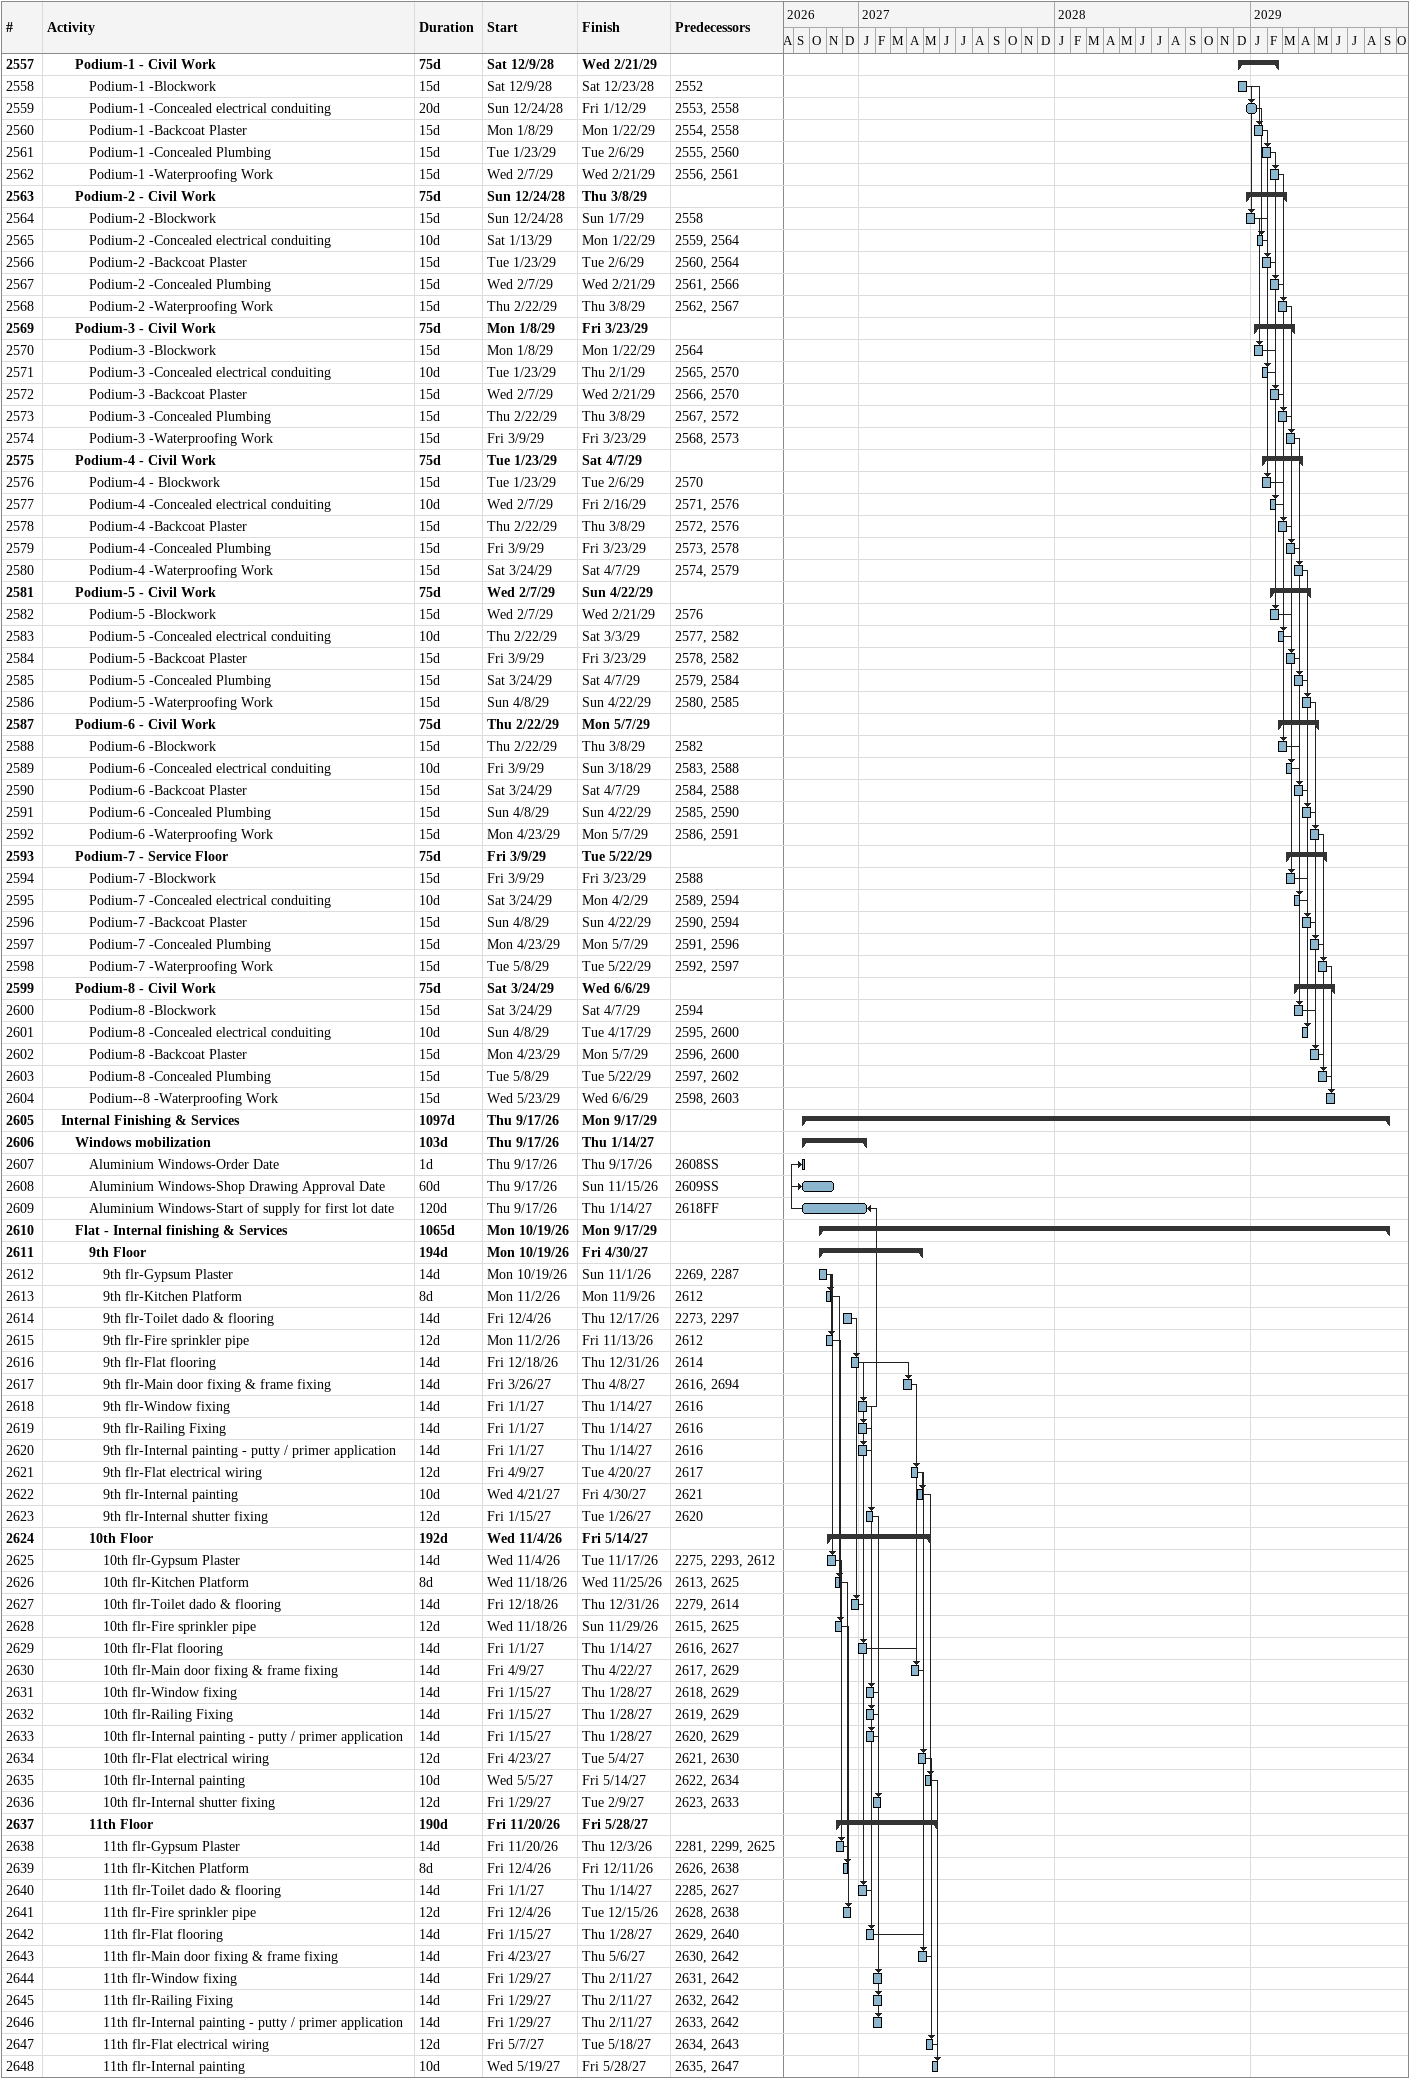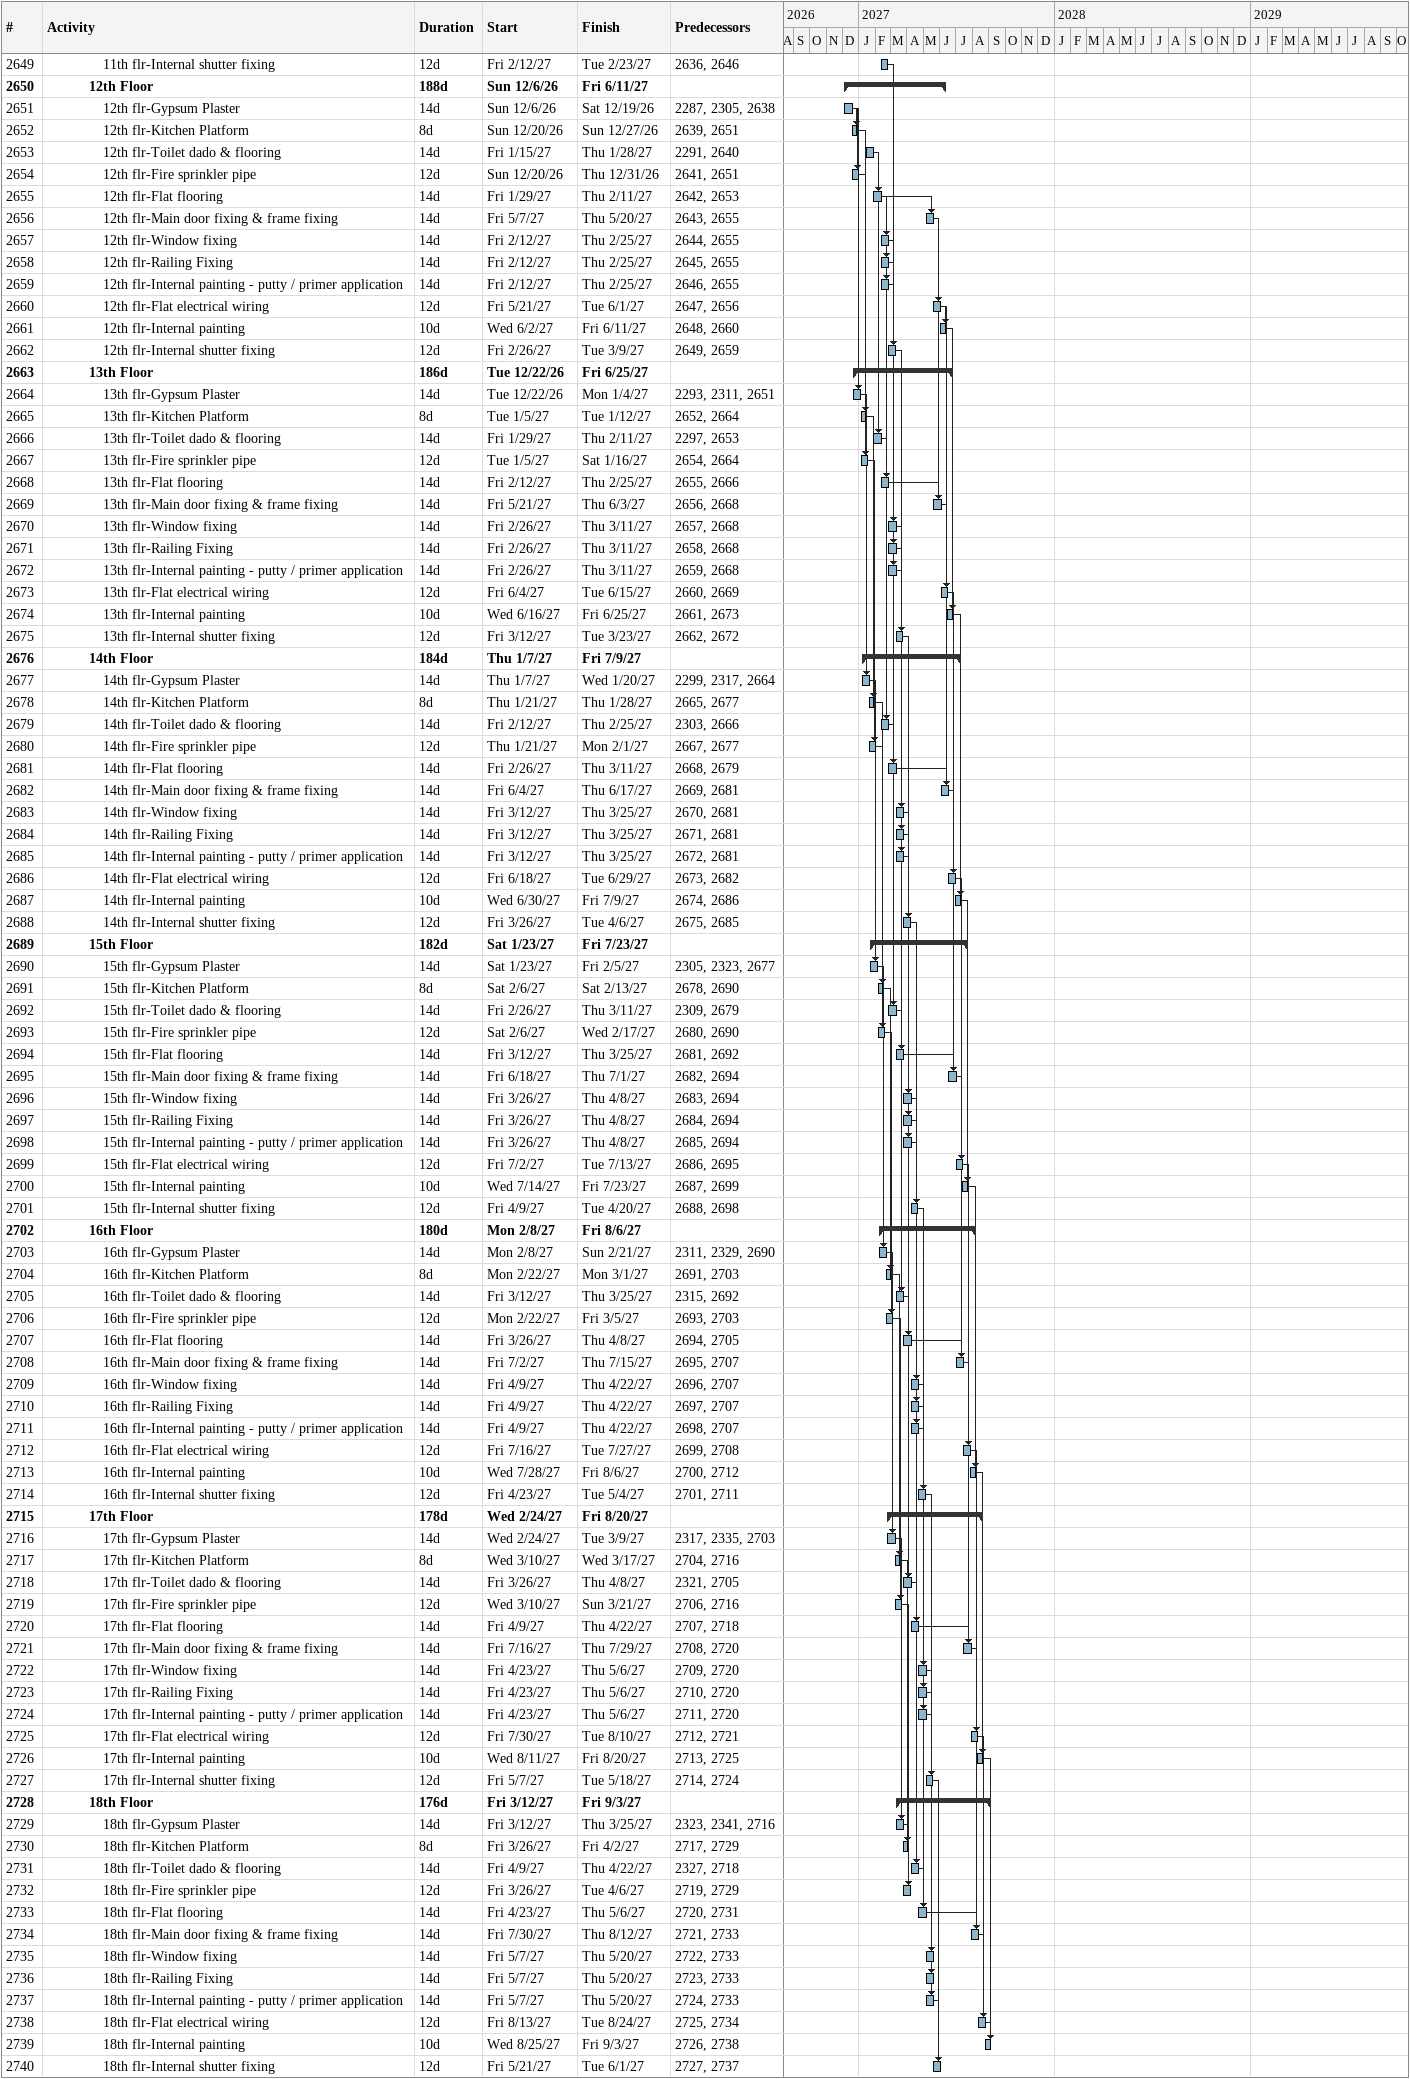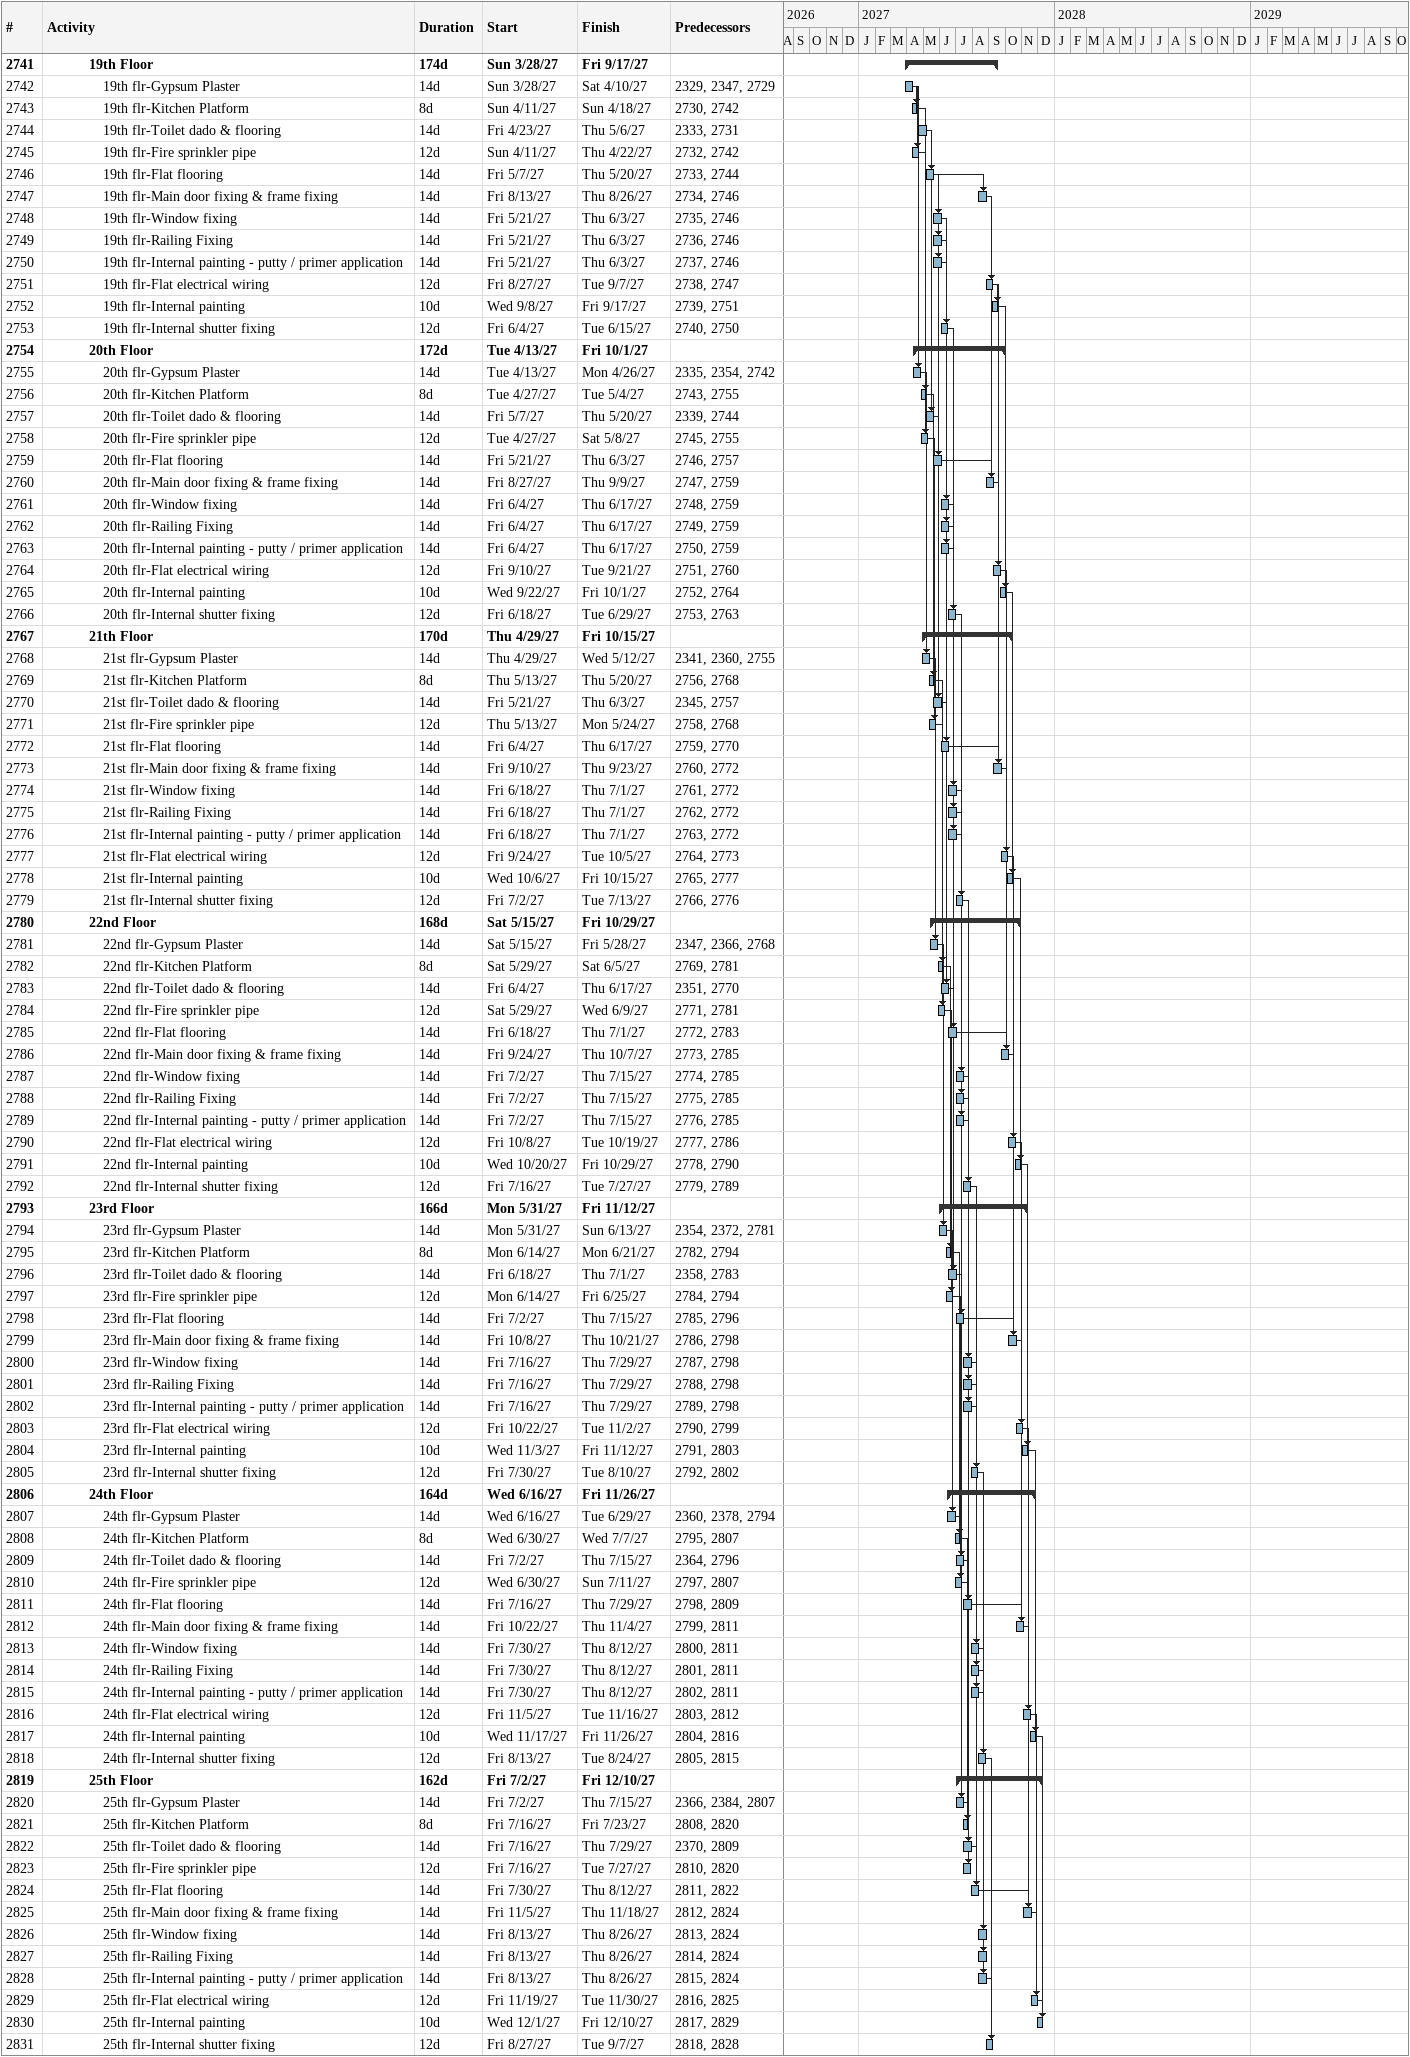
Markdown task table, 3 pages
| ID | Level | Task | Duration | Start | Finish | Predecessors |
|---|---|---|---|---|---|---|
| 2557 | 3 | **Podium-1 - Civil Work** | 75d | 2028-12-09 | 2029-02-21 |  |
| 2558 | 4 | Podium-1 -Blockwork | 15d | 2028-12-09 | 2028-12-23 | 2552 |
| 2559 | 4 | Podium-1 -Concealed electrical conduiting | 20d | 2028-12-24 | 2029-01-12 | 2553, 2558 |
| 2560 | 4 | Podium-1 -Backcoat Plaster | 15d | 2029-01-08 | 2029-01-22 | 2554, 2558 |
| 2561 | 4 | Podium-1 -Concealed Plumbing | 15d | 2029-01-23 | 2029-02-06 | 2555, 2560 |
| 2562 | 4 | Podium-1 -Waterproofing Work | 15d | 2029-02-07 | 2029-02-21 | 2556, 2561 |
| 2563 | 3 | **Podium-2 - Civil Work** | 75d | 2028-12-24 | 2029-03-08 |  |
| 2564 | 4 | Podium-2 -Blockwork | 15d | 2028-12-24 | 2029-01-07 | 2558 |
| 2565 | 4 | Podium-2 -Concealed electrical conduiting | 10d | 2029-01-13 | 2029-01-22 | 2559, 2564 |
| 2566 | 4 | Podium-2 -Backcoat Plaster | 15d | 2029-01-23 | 2029-02-06 | 2560, 2564 |
| 2567 | 4 | Podium-2 -Concealed Plumbing | 15d | 2029-02-07 | 2029-02-21 | 2561, 2566 |
| 2568 | 4 | Podium-2 -Waterproofing Work | 15d | 2029-02-22 | 2029-03-08 | 2562, 2567 |
| 2569 | 3 | **Podium-3 - Civil Work** | 75d | 2029-01-08 | 2029-03-23 |  |
| 2570 | 4 | Podium-3 -Blockwork | 15d | 2029-01-08 | 2029-01-22 | 2564 |
| 2571 | 4 | Podium-3 -Concealed electrical conduiting | 10d | 2029-01-23 | 2029-02-01 | 2565, 2570 |
| 2572 | 4 | Podium-3 -Backcoat Plaster | 15d | 2029-02-07 | 2029-02-21 | 2566, 2570 |
| 2573 | 4 | Podium-3 -Concealed Plumbing | 15d | 2029-02-22 | 2029-03-08 | 2567, 2572 |
| 2574 | 4 | Podium-3 -Waterproofing Work | 15d | 2029-03-09 | 2029-03-23 | 2568, 2573 |
| 2575 | 3 | **Podium-4 - Civil Work** | 75d | 2029-01-23 | 2029-04-07 |  |
| 2576 | 4 | Podium-4 - Blockwork | 15d | 2029-01-23 | 2029-02-06 | 2570 |
| 2577 | 4 | Podium-4 -Concealed electrical conduiting | 10d | 2029-02-07 | 2029-02-16 | 2571, 2576 |
| 2578 | 4 | Podium-4 -Backcoat Plaster | 15d | 2029-02-22 | 2029-03-08 | 2572, 2576 |
| 2579 | 4 | Podium-4 -Concealed Plumbing | 15d | 2029-03-09 | 2029-03-23 | 2573, 2578 |
| 2580 | 4 | Podium-4 -Waterproofing Work | 15d | 2029-03-24 | 2029-04-07 | 2574, 2579 |
| 2581 | 3 | **Podium-5 - Civil Work** | 75d | 2029-02-07 | 2029-04-22 |  |
| 2582 | 4 | Podium-5 -Blockwork | 15d | 2029-02-07 | 2029-02-21 | 2576 |
| 2583 | 4 | Podium-5 -Concealed electrical conduiting | 10d | 2029-02-22 | 2029-03-03 | 2577, 2582 |
| 2584 | 4 | Podium-5 -Backcoat Plaster | 15d | 2029-03-09 | 2029-03-23 | 2578, 2582 |
| 2585 | 4 | Podium-5 -Concealed Plumbing | 15d | 2029-03-24 | 2029-04-07 | 2579, 2584 |
| 2586 | 4 | Podium-5 -Waterproofing Work | 15d | 2029-04-08 | 2029-04-22 | 2580, 2585 |
| 2587 | 3 | **Podium-6 - Civil Work** | 75d | 2029-02-22 | 2029-05-07 |  |
| 2588 | 4 | Podium-6 -Blockwork | 15d | 2029-02-22 | 2029-03-08 | 2582 |
| 2589 | 4 | Podium-6 -Concealed electrical conduiting | 10d | 2029-03-09 | 2029-03-18 | 2583, 2588 |
| 2590 | 4 | Podium-6 -Backcoat Plaster | 15d | 2029-03-24 | 2029-04-07 | 2584, 2588 |
| 2591 | 4 | Podium-6 -Concealed Plumbing | 15d | 2029-04-08 | 2029-04-22 | 2585, 2590 |
| 2592 | 4 | Podium-6 -Waterproofing Work | 15d | 2029-04-23 | 2029-05-07 | 2586, 2591 |
| 2593 | 3 | **Podium-7 - Service Floor** | 75d | 2029-03-09 | 2029-05-22 |  |
| 2594 | 4 | Podium-7 -Blockwork | 15d | 2029-03-09 | 2029-03-23 | 2588 |
| 2595 | 4 | Podium-7 -Concealed electrical conduiting | 10d | 2029-03-24 | 2029-04-02 | 2589, 2594 |
| 2596 | 4 | Podium-7 -Backcoat Plaster | 15d | 2029-04-08 | 2029-04-22 | 2590, 2594 |
| 2597 | 4 | Podium-7 -Concealed Plumbing | 15d | 2029-04-23 | 2029-05-07 | 2591, 2596 |
| 2598 | 4 | Podium-7 -Waterproofing Work | 15d | 2029-05-08 | 2029-05-22 | 2592, 2597 |
| 2599 | 3 | **Podium-8 - Civil Work** | 75d | 2029-03-24 | 2029-06-06 |  |
| 2600 | 4 | Podium-8 -Blockwork | 15d | 2029-03-24 | 2029-04-07 | 2594 |
| 2601 | 4 | Podium-8 -Concealed electrical conduiting | 10d | 2029-04-08 | 2029-04-17 | 2595, 2600 |
| 2602 | 4 | Podium-8 -Backcoat Plaster | 15d | 2029-04-23 | 2029-05-07 | 2596, 2600 |
| 2603 | 4 | Podium-8 -Concealed Plumbing | 15d | 2029-05-08 | 2029-05-22 | 2597, 2602 |
| 2604 | 4 | Podium--8 -Waterproofing Work | 15d | 2029-05-23 | 2029-06-06 | 2598, 2603 |
| 2605 | 2 | **Internal Finishing & Services** | 1097d | 2026-09-17 | 2029-09-17 |  |
| 2606 | 3 | **Windows mobilization** | 103d | 2026-09-17 | 2027-01-14 |  |
| 2607 | 4 | Aluminium Windows-Order Date | 1d | 2026-09-17 | 2026-09-17 | 2608SS |
| 2608 | 4 | Aluminium Windows-Shop Drawing Approval Date | 60d | 2026-09-17 | 2026-11-15 | 2609SS |
| 2609 | 4 | Aluminium Windows-Start of supply for first lot date | 120d | 2026-09-17 | 2027-01-14 | 2618FF |
| 2610 | 3 | **Flat - Internal finishing & Services** | 1065d | 2026-10-19 | 2029-09-17 |  |
| 2611 | 4 | **9th Floor** | 194d | 2026-10-19 | 2027-04-30 |  |
| 2612 | 5 | 9th flr-Gypsum Plaster | 14d | 2026-10-19 | 2026-11-01 | 2269, 2287 |
| 2613 | 5 | 9th flr-Kitchen Platform | 8d | 2026-11-02 | 2026-11-09 | 2612 |
| 2614 | 5 | 9th flr-Toilet dado & flooring | 14d | 2026-12-04 | 2026-12-17 | 2273, 2297 |
| 2615 | 5 | 9th flr-Fire sprinkler pipe | 12d | 2026-11-02 | 2026-11-13 | 2612 |
| 2616 | 5 | 9th flr-Flat flooring | 14d | 2026-12-18 | 2026-12-31 | 2614 |
| 2617 | 5 | 9th flr-Main door fixing & frame fixing | 14d | 2027-03-26 | 2027-04-08 | 2616, 2694 |
| 2618 | 5 | 9th flr-Window fixing | 14d | 2027-01-01 | 2027-01-14 | 2616 |
| 2619 | 5 | 9th flr-Railing Fixing | 14d | 2027-01-01 | 2027-01-14 | 2616 |
| 2620 | 5 | 9th flr-Internal painting - putty / primer application | 14d | 2027-01-01 | 2027-01-14 | 2616 |
| 2621 | 5 | 9th flr-Flat electrical wiring | 12d | 2027-04-09 | 2027-04-20 | 2617 |
| 2622 | 5 | 9th flr-Internal painting | 10d | 2027-04-21 | 2027-04-30 | 2621 |
| 2623 | 5 | 9th flr-Internal shutter fixing | 12d | 2027-01-15 | 2027-01-26 | 2620 |
| 2624 | 4 | **10th Floor** | 192d | 2026-11-04 | 2027-05-14 |  |
| 2625 | 5 | 10th flr-Gypsum Plaster | 14d | 2026-11-04 | 2026-11-17 | 2275, 2293, 2612 |
| 2626 | 5 | 10th flr-Kitchen Platform | 8d | 2026-11-18 | 2026-11-25 | 2613, 2625 |
| 2627 | 5 | 10th flr-Toilet dado & flooring | 14d | 2026-12-18 | 2026-12-31 | 2279, 2614 |
| 2628 | 5 | 10th flr-Fire sprinkler pipe | 12d | 2026-11-18 | 2026-11-29 | 2615, 2625 |
| 2629 | 5 | 10th flr-Flat flooring | 14d | 2027-01-01 | 2027-01-14 | 2616, 2627 |
| 2630 | 5 | 10th flr-Main door fixing & frame fixing | 14d | 2027-04-09 | 2027-04-22 | 2617, 2629 |
| 2631 | 5 | 10th flr-Window fixing | 14d | 2027-01-15 | 2027-01-28 | 2618, 2629 |
| 2632 | 5 | 10th flr-Railing Fixing | 14d | 2027-01-15 | 2027-01-28 | 2619, 2629 |
| 2633 | 5 | 10th flr-Internal painting - putty / primer application | 14d | 2027-01-15 | 2027-01-28 | 2620, 2629 |
| 2634 | 5 | 10th flr-Flat electrical wiring | 12d | 2027-04-23 | 2027-05-04 | 2621, 2630 |
| 2635 | 5 | 10th flr-Internal painting | 10d | 2027-05-05 | 2027-05-14 | 2622, 2634 |
| 2636 | 5 | 10th flr-Internal shutter fixing | 12d | 2027-01-29 | 2027-02-09 | 2623, 2633 |
| 2637 | 4 | **11th Floor** | 190d | 2026-11-20 | 2027-05-28 |  |
| 2638 | 5 | 11th flr-Gypsum Plaster | 14d | 2026-11-20 | 2026-12-03 | 2281, 2299, 2625 |
| 2639 | 5 | 11th flr-Kitchen Platform | 8d | 2026-12-04 | 2026-12-11 | 2626, 2638 |
| 2640 | 5 | 11th flr-Toilet dado & flooring | 14d | 2027-01-01 | 2027-01-14 | 2285, 2627 |
| 2641 | 5 | 11th flr-Fire sprinkler pipe | 12d | 2026-12-04 | 2026-12-15 | 2628, 2638 |
| 2642 | 5 | 11th flr-Flat flooring | 14d | 2027-01-15 | 2027-01-28 | 2629, 2640 |
| 2643 | 5 | 11th flr-Main door fixing & frame fixing | 14d | 2027-04-23 | 2027-05-06 | 2630, 2642 |
| 2644 | 5 | 11th flr-Window fixing | 14d | 2027-01-29 | 2027-02-11 | 2631, 2642 |
| 2645 | 5 | 11th flr-Railing Fixing | 14d | 2027-01-29 | 2027-02-11 | 2632, 2642 |
| 2646 | 5 | 11th flr-Internal painting - putty / primer application | 14d | 2027-01-29 | 2027-02-11 | 2633, 2642 |
| 2647 | 5 | 11th flr-Flat electrical wiring | 12d | 2027-05-07 | 2027-05-18 | 2634, 2643 |
| 2648 | 5 | 11th flr-Internal painting | 10d | 2027-05-19 | 2027-05-28 | 2635, 2647 |
| 2649 | 5 | 11th flr-Internal shutter fixing | 12d | 2027-02-12 | 2027-02-23 | 2636, 2646 |
| 2650 | 4 | **12th Floor** | 188d | 2026-12-06 | 2027-06-11 |  |
| 2651 | 5 | 12th flr-Gypsum Plaster | 14d | 2026-12-06 | 2026-12-19 | 2287, 2305, 2638 |
| 2652 | 5 | 12th flr-Kitchen Platform | 8d | 2026-12-20 | 2026-12-27 | 2639, 2651 |
| 2653 | 5 | 12th flr-Toilet dado & flooring | 14d | 2027-01-15 | 2027-01-28 | 2291, 2640 |
| 2654 | 5 | 12th flr-Fire sprinkler pipe | 12d | 2026-12-20 | 2026-12-31 | 2641, 2651 |
| 2655 | 5 | 12th flr-Flat flooring | 14d | 2027-01-29 | 2027-02-11 | 2642, 2653 |
| 2656 | 5 | 12th flr-Main door fixing & frame fixing | 14d | 2027-05-07 | 2027-05-20 | 2643, 2655 |
| 2657 | 5 | 12th flr-Window fixing | 14d | 2027-02-12 | 2027-02-25 | 2644, 2655 |
| 2658 | 5 | 12th flr-Railing Fixing | 14d | 2027-02-12 | 2027-02-25 | 2645, 2655 |
| 2659 | 5 | 12th flr-Internal painting - putty / primer application | 14d | 2027-02-12 | 2027-02-25 | 2646, 2655 |
| 2660 | 5 | 12th flr-Flat electrical wiring | 12d | 2027-05-21 | 2027-06-01 | 2647, 2656 |
| 2661 | 5 | 12th flr-Internal painting | 10d | 2027-06-02 | 2027-06-11 | 2648, 2660 |
| 2662 | 5 | 12th flr-Internal shutter fixing | 12d | 2027-02-26 | 2027-03-09 | 2649, 2659 |
| 2663 | 4 | **13th Floor** | 186d | 2026-12-22 | 2027-06-25 |  |
| 2664 | 5 | 13th flr-Gypsum Plaster | 14d | 2026-12-22 | 2027-01-04 | 2293, 2311, 2651 |
| 2665 | 5 | 13th flr-Kitchen Platform | 8d | 2027-01-05 | 2027-01-12 | 2652, 2664 |
| 2666 | 5 | 13th flr-Toilet dado & flooring | 14d | 2027-01-29 | 2027-02-11 | 2297, 2653 |
| 2667 | 5 | 13th flr-Fire sprinkler pipe | 12d | 2027-01-05 | 2027-01-16 | 2654, 2664 |
| 2668 | 5 | 13th flr-Flat flooring | 14d | 2027-02-12 | 2027-02-25 | 2655, 2666 |
| 2669 | 5 | 13th flr-Main door fixing & frame fixing | 14d | 2027-05-21 | 2027-06-03 | 2656, 2668 |
| 2670 | 5 | 13th flr-Window fixing | 14d | 2027-02-26 | 2027-03-11 | 2657, 2668 |
| 2671 | 5 | 13th flr-Railing Fixing | 14d | 2027-02-26 | 2027-03-11 | 2658, 2668 |
| 2672 | 5 | 13th flr-Internal painting - putty / primer application | 14d | 2027-02-26 | 2027-03-11 | 2659, 2668 |
| 2673 | 5 | 13th flr-Flat electrical wiring | 12d | 2027-06-04 | 2027-06-15 | 2660, 2669 |
| 2674 | 5 | 13th flr-Internal painting | 10d | 2027-06-16 | 2027-06-25 | 2661, 2673 |
| 2675 | 5 | 13th flr-Internal shutter fixing | 12d | 2027-03-12 | 2027-03-23 | 2662, 2672 |
| 2676 | 4 | **14th Floor** | 184d | 2027-01-07 | 2027-07-09 |  |
| 2677 | 5 | 14th flr-Gypsum Plaster | 14d | 2027-01-07 | 2027-01-20 | 2299, 2317, 2664 |
| 2678 | 5 | 14th flr-Kitchen Platform | 8d | 2027-01-21 | 2027-01-28 | 2665, 2677 |
| 2679 | 5 | 14th flr-Toilet dado & flooring | 14d | 2027-02-12 | 2027-02-25 | 2303, 2666 |
| 2680 | 5 | 14th flr-Fire sprinkler pipe | 12d | 2027-01-21 | 2027-02-01 | 2667, 2677 |
| 2681 | 5 | 14th flr-Flat flooring | 14d | 2027-02-26 | 2027-03-11 | 2668, 2679 |
| 2682 | 5 | 14th flr-Main door fixing & frame fixing | 14d | 2027-06-04 | 2027-06-17 | 2669, 2681 |
| 2683 | 5 | 14th flr-Window fixing | 14d | 2027-03-12 | 2027-03-25 | 2670, 2681 |
| 2684 | 5 | 14th flr-Railing Fixing | 14d | 2027-03-12 | 2027-03-25 | 2671, 2681 |
| 2685 | 5 | 14th flr-Internal painting - putty / primer application | 14d | 2027-03-12 | 2027-03-25 | 2672, 2681 |
| 2686 | 5 | 14th flr-Flat electrical wiring | 12d | 2027-06-18 | 2027-06-29 | 2673, 2682 |
| 2687 | 5 | 14th flr-Internal painting | 10d | 2027-06-30 | 2027-07-09 | 2674, 2686 |
| 2688 | 5 | 14th flr-Internal shutter fixing | 12d | 2027-03-26 | 2027-04-06 | 2675, 2685 |
| 2689 | 4 | **15th Floor** | 182d | 2027-01-23 | 2027-07-23 |  |
| 2690 | 5 | 15th flr-Gypsum Plaster | 14d | 2027-01-23 | 2027-02-05 | 2305, 2323, 2677 |
| 2691 | 5 | 15th flr-Kitchen Platform | 8d | 2027-02-06 | 2027-02-13 | 2678, 2690 |
| 2692 | 5 | 15th flr-Toilet dado & flooring | 14d | 2027-02-26 | 2027-03-11 | 2309, 2679 |
| 2693 | 5 | 15th flr-Fire sprinkler pipe | 12d | 2027-02-06 | 2027-02-17 | 2680, 2690 |
| 2694 | 5 | 15th flr-Flat flooring | 14d | 2027-03-12 | 2027-03-25 | 2681, 2692 |
| 2695 | 5 | 15th flr-Main door fixing & frame fixing | 14d | 2027-06-18 | 2027-07-01 | 2682, 2694 |
| 2696 | 5 | 15th flr-Window fixing | 14d | 2027-03-26 | 2027-04-08 | 2683, 2694 |
| 2697 | 5 | 15th flr-Railing Fixing | 14d | 2027-03-26 | 2027-04-08 | 2684, 2694 |
| 2698 | 5 | 15th flr-Internal painting - putty / primer application | 14d | 2027-03-26 | 2027-04-08 | 2685, 2694 |
| 2699 | 5 | 15th flr-Flat electrical wiring | 12d | 2027-07-02 | 2027-07-13 | 2686, 2695 |
| 2700 | 5 | 15th flr-Internal painting | 10d | 2027-07-14 | 2027-07-23 | 2687, 2699 |
| 2701 | 5 | 15th flr-Internal shutter fixing | 12d | 2027-04-09 | 2027-04-20 | 2688, 2698 |
| 2702 | 4 | **16th Floor** | 180d | 2027-02-08 | 2027-08-06 |  |
| 2703 | 5 | 16th flr-Gypsum Plaster | 14d | 2027-02-08 | 2027-02-21 | 2311, 2329, 2690 |
| 2704 | 5 | 16th flr-Kitchen Platform | 8d | 2027-02-22 | 2027-03-01 | 2691, 2703 |
| 2705 | 5 | 16th flr-Toilet dado & flooring | 14d | 2027-03-12 | 2027-03-25 | 2315, 2692 |
| 2706 | 5 | 16th flr-Fire sprinkler pipe | 12d | 2027-02-22 | 2027-03-05 | 2693, 2703 |
| 2707 | 5 | 16th flr-Flat flooring | 14d | 2027-03-26 | 2027-04-08 | 2694, 2705 |
| 2708 | 5 | 16th flr-Main door fixing & frame fixing | 14d | 2027-07-02 | 2027-07-15 | 2695, 2707 |
| 2709 | 5 | 16th flr-Window fixing | 14d | 2027-04-09 | 2027-04-22 | 2696, 2707 |
| 2710 | 5 | 16th flr-Railing Fixing | 14d | 2027-04-09 | 2027-04-22 | 2697, 2707 |
| 2711 | 5 | 16th flr-Internal painting - putty / primer application | 14d | 2027-04-09 | 2027-04-22 | 2698, 2707 |
| 2712 | 5 | 16th flr-Flat electrical wiring | 12d | 2027-07-16 | 2027-07-27 | 2699, 2708 |
| 2713 | 5 | 16th flr-Internal painting | 10d | 2027-07-28 | 2027-08-06 | 2700, 2712 |
| 2714 | 5 | 16th flr-Internal shutter fixing | 12d | 2027-04-23 | 2027-05-04 | 2701, 2711 |
| 2715 | 4 | **17th Floor** | 178d | 2027-02-24 | 2027-08-20 |  |
| 2716 | 5 | 17th flr-Gypsum Plaster | 14d | 2027-02-24 | 2027-03-09 | 2317, 2335, 2703 |
| 2717 | 5 | 17th flr-Kitchen Platform | 8d | 2027-03-10 | 2027-03-17 | 2704, 2716 |
| 2718 | 5 | 17th flr-Toilet dado & flooring | 14d | 2027-03-26 | 2027-04-08 | 2321, 2705 |
| 2719 | 5 | 17th flr-Fire sprinkler pipe | 12d | 2027-03-10 | 2027-03-21 | 2706, 2716 |
| 2720 | 5 | 17th flr-Flat flooring | 14d | 2027-04-09 | 2027-04-22 | 2707, 2718 |
| 2721 | 5 | 17th flr-Main door fixing & frame fixing | 14d | 2027-07-16 | 2027-07-29 | 2708, 2720 |
| 2722 | 5 | 17th flr-Window fixing | 14d | 2027-04-23 | 2027-05-06 | 2709, 2720 |
| 2723 | 5 | 17th flr-Railing Fixing | 14d | 2027-04-23 | 2027-05-06 | 2710, 2720 |
| 2724 | 5 | 17th flr-Internal painting - putty / primer application | 14d | 2027-04-23 | 2027-05-06 | 2711, 2720 |
| 2725 | 5 | 17th flr-Flat electrical wiring | 12d | 2027-07-30 | 2027-08-10 | 2712, 2721 |
| 2726 | 5 | 17th flr-Internal painting | 10d | 2027-08-11 | 2027-08-20 | 2713, 2725 |
| 2727 | 5 | 17th flr-Internal shutter fixing | 12d | 2027-05-07 | 2027-05-18 | 2714, 2724 |
| 2728 | 4 | **18th Floor** | 176d | 2027-03-12 | 2027-09-03 |  |
| 2729 | 5 | 18th flr-Gypsum Plaster | 14d | 2027-03-12 | 2027-03-25 | 2323, 2341, 2716 |
| 2730 | 5 | 18th flr-Kitchen Platform | 8d | 2027-03-26 | 2027-04-02 | 2717, 2729 |
| 2731 | 5 | 18th flr-Toilet dado & flooring | 14d | 2027-04-09 | 2027-04-22 | 2327, 2718 |
| 2732 | 5 | 18th flr-Fire sprinkler pipe | 12d | 2027-03-26 | 2027-04-06 | 2719, 2729 |
| 2733 | 5 | 18th flr-Flat flooring | 14d | 2027-04-23 | 2027-05-06 | 2720, 2731 |
| 2734 | 5 | 18th flr-Main door fixing & frame fixing | 14d | 2027-07-30 | 2027-08-12 | 2721, 2733 |
| 2735 | 5 | 18th flr-Window fixing | 14d | 2027-05-07 | 2027-05-20 | 2722, 2733 |
| 2736 | 5 | 18th flr-Railing Fixing | 14d | 2027-05-07 | 2027-05-20 | 2723, 2733 |
| 2737 | 5 | 18th flr-Internal painting - putty / primer application | 14d | 2027-05-07 | 2027-05-20 | 2724, 2733 |
| 2738 | 5 | 18th flr-Flat electrical wiring | 12d | 2027-08-13 | 2027-08-24 | 2725, 2734 |
| 2739 | 5 | 18th flr-Internal painting | 10d | 2027-08-25 | 2027-09-03 | 2726, 2738 |
| 2740 | 5 | 18th flr-Internal shutter fixing | 12d | 2027-05-21 | 2027-06-01 | 2727, 2737 |
| 2741 | 4 | **19th Floor** | 174d | 2027-03-28 | 2027-09-17 |  |
| 2742 | 5 | 19th flr-Gypsum Plaster | 14d | 2027-03-28 | 2027-04-10 | 2329, 2347, 2729 |
| 2743 | 5 | 19th flr-Kitchen Platform | 8d | 2027-04-11 | 2027-04-18 | 2730, 2742 |
| 2744 | 5 | 19th flr-Toilet dado & flooring | 14d | 2027-04-23 | 2027-05-06 | 2333, 2731 |
| 2745 | 5 | 19th flr-Fire sprinkler pipe | 12d | 2027-04-11 | 2027-04-22 | 2732, 2742 |
| 2746 | 5 | 19th flr-Flat flooring | 14d | 2027-05-07 | 2027-05-20 | 2733, 2744 |
| 2747 | 5 | 19th flr-Main door fixing & frame fixing | 14d | 2027-08-13 | 2027-08-26 | 2734, 2746 |
| 2748 | 5 | 19th flr-Window fixing | 14d | 2027-05-21 | 2027-06-03 | 2735, 2746 |
| 2749 | 5 | 19th flr-Railing Fixing | 14d | 2027-05-21 | 2027-06-03 | 2736, 2746 |
| 2750 | 5 | 19th flr-Internal painting - putty / primer application | 14d | 2027-05-21 | 2027-06-03 | 2737, 2746 |
| 2751 | 5 | 19th flr-Flat electrical wiring | 12d | 2027-08-27 | 2027-09-07 | 2738, 2747 |
| 2752 | 5 | 19th flr-Internal painting | 10d | 2027-09-08 | 2027-09-17 | 2739, 2751 |
| 2753 | 5 | 19th flr-Internal shutter fixing | 12d | 2027-06-04 | 2027-06-15 | 2740, 2750 |
| 2754 | 4 | **20th Floor** | 172d | 2027-04-13 | 2027-10-01 |  |
| 2755 | 5 | 20th flr-Gypsum Plaster | 14d | 2027-04-13 | 2027-04-26 | 2335, 2354, 2742 |
| 2756 | 5 | 20th flr-Kitchen Platform | 8d | 2027-04-27 | 2027-05-04 | 2743, 2755 |
| 2757 | 5 | 20th flr-Toilet dado & flooring | 14d | 2027-05-07 | 2027-05-20 | 2339, 2744 |
| 2758 | 5 | 20th flr-Fire sprinkler pipe | 12d | 2027-04-27 | 2027-05-08 | 2745, 2755 |
| 2759 | 5 | 20th flr-Flat flooring | 14d | 2027-05-21 | 2027-06-03 | 2746, 2757 |
| 2760 | 5 | 20th flr-Main door fixing & frame fixing | 14d | 2027-08-27 | 2027-09-09 | 2747, 2759 |
| 2761 | 5 | 20th flr-Window fixing | 14d | 2027-06-04 | 2027-06-17 | 2748, 2759 |
| 2762 | 5 | 20th flr-Railing Fixing | 14d | 2027-06-04 | 2027-06-17 | 2749, 2759 |
| 2763 | 5 | 20th flr-Internal painting - putty / primer application | 14d | 2027-06-04 | 2027-06-17 | 2750, 2759 |
| 2764 | 5 | 20th flr-Flat electrical wiring | 12d | 2027-09-10 | 2027-09-21 | 2751, 2760 |
| 2765 | 5 | 20th flr-Internal painting | 10d | 2027-09-22 | 2027-10-01 | 2752, 2764 |
| 2766 | 5 | 20th flr-Internal shutter fixing | 12d | 2027-06-18 | 2027-06-29 | 2753, 2763 |
| 2767 | 4 | **21th Floor** | 170d | 2027-04-29 | 2027-10-15 |  |
| 2768 | 5 | 21st flr-Gypsum Plaster | 14d | 2027-04-29 | 2027-05-12 | 2341, 2360, 2755 |
| 2769 | 5 | 21st flr-Kitchen Platform | 8d | 2027-05-13 | 2027-05-20 | 2756, 2768 |
| 2770 | 5 | 21st flr-Toilet dado & flooring | 14d | 2027-05-21 | 2027-06-03 | 2345, 2757 |
| 2771 | 5 | 21st flr-Fire sprinkler pipe | 12d | 2027-05-13 | 2027-05-24 | 2758, 2768 |
| 2772 | 5 | 21st flr-Flat flooring | 14d | 2027-06-04 | 2027-06-17 | 2759, 2770 |
| 2773 | 5 | 21st flr-Main door fixing & frame fixing | 14d | 2027-09-10 | 2027-09-23 | 2760, 2772 |
| 2774 | 5 | 21st flr-Window fixing | 14d | 2027-06-18 | 2027-07-01 | 2761, 2772 |
| 2775 | 5 | 21st flr-Railing Fixing | 14d | 2027-06-18 | 2027-07-01 | 2762, 2772 |
| 2776 | 5 | 21st flr-Internal painting - putty / primer application | 14d | 2027-06-18 | 2027-07-01 | 2763, 2772 |
| 2777 | 5 | 21st flr-Flat electrical wiring | 12d | 2027-09-24 | 2027-10-05 | 2764, 2773 |
| 2778 | 5 | 21st flr-Internal painting | 10d | 2027-10-06 | 2027-10-15 | 2765, 2777 |
| 2779 | 5 | 21st flr-Internal shutter fixing | 12d | 2027-07-02 | 2027-07-13 | 2766, 2776 |
| 2780 | 4 | **22nd Floor** | 168d | 2027-05-15 | 2027-10-29 |  |
| 2781 | 5 | 22nd flr-Gypsum Plaster | 14d | 2027-05-15 | 2027-05-28 | 2347, 2366, 2768 |
| 2782 | 5 | 22nd flr-Kitchen Platform | 8d | 2027-05-29 | 2027-06-05 | 2769, 2781 |
| 2783 | 5 | 22nd flr-Toilet dado & flooring | 14d | 2027-06-04 | 2027-06-17 | 2351, 2770 |
| 2784 | 5 | 22nd flr-Fire sprinkler pipe | 12d | 2027-05-29 | 2027-06-09 | 2771, 2781 |
| 2785 | 5 | 22nd flr-Flat flooring | 14d | 2027-06-18 | 2027-07-01 | 2772, 2783 |
| 2786 | 5 | 22nd flr-Main door fixing & frame fixing | 14d | 2027-09-24 | 2027-10-07 | 2773, 2785 |
| 2787 | 5 | 22nd flr-Window fixing | 14d | 2027-07-02 | 2027-07-15 | 2774, 2785 |
| 2788 | 5 | 22nd flr-Railing Fixing | 14d | 2027-07-02 | 2027-07-15 | 2775, 2785 |
| 2789 | 5 | 22nd flr-Internal painting - putty / primer application | 14d | 2027-07-02 | 2027-07-15 | 2776, 2785 |
| 2790 | 5 | 22nd flr-Flat electrical wiring | 12d | 2027-10-08 | 2027-10-19 | 2777, 2786 |
| 2791 | 5 | 22nd flr-Internal painting | 10d | 2027-10-20 | 2027-10-29 | 2778, 2790 |
| 2792 | 5 | 22nd flr-Internal shutter fixing | 12d | 2027-07-16 | 2027-07-27 | 2779, 2789 |
| 2793 | 4 | **23rd Floor** | 166d | 2027-05-31 | 2027-11-12 |  |
| 2794 | 5 | 23rd flr-Gypsum Plaster | 14d | 2027-05-31 | 2027-06-13 | 2354, 2372, 2781 |
| 2795 | 5 | 23rd flr-Kitchen Platform | 8d | 2027-06-14 | 2027-06-21 | 2782, 2794 |
| 2796 | 5 | 23rd flr-Toilet dado & flooring | 14d | 2027-06-18 | 2027-07-01 | 2358, 2783 |
| 2797 | 5 | 23rd flr-Fire sprinkler pipe | 12d | 2027-06-14 | 2027-06-25 | 2784, 2794 |
| 2798 | 5 | 23rd flr-Flat flooring | 14d | 2027-07-02 | 2027-07-15 | 2785, 2796 |
| 2799 | 5 | 23rd flr-Main door fixing & frame fixing | 14d | 2027-10-08 | 2027-10-21 | 2786, 2798 |
| 2800 | 5 | 23rd flr-Window fixing | 14d | 2027-07-16 | 2027-07-29 | 2787, 2798 |
| 2801 | 5 | 23rd flr-Railing Fixing | 14d | 2027-07-16 | 2027-07-29 | 2788, 2798 |
| 2802 | 5 | 23rd flr-Internal painting - putty / primer application | 14d | 2027-07-16 | 2027-07-29 | 2789, 2798 |
| 2803 | 5 | 23rd flr-Flat electrical wiring | 12d | 2027-10-22 | 2027-11-02 | 2790, 2799 |
| 2804 | 5 | 23rd flr-Internal painting | 10d | 2027-11-03 | 2027-11-12 | 2791, 2803 |
| 2805 | 5 | 23rd flr-Internal shutter fixing | 12d | 2027-07-30 | 2027-08-10 | 2792, 2802 |
| 2806 | 4 | **24th Floor** | 164d | 2027-06-16 | 2027-11-26 |  |
| 2807 | 5 | 24th flr-Gypsum Plaster | 14d | 2027-06-16 | 2027-06-29 | 2360, 2378, 2794 |
| 2808 | 5 | 24th flr-Kitchen Platform | 8d | 2027-06-30 | 2027-07-07 | 2795, 2807 |
| 2809 | 5 | 24th flr-Toilet dado & flooring | 14d | 2027-07-02 | 2027-07-15 | 2364, 2796 |
| 2810 | 5 | 24th flr-Fire sprinkler pipe | 12d | 2027-06-30 | 2027-07-11 | 2797, 2807 |
| 2811 | 5 | 24th flr-Flat flooring | 14d | 2027-07-16 | 2027-07-29 | 2798, 2809 |
| 2812 | 5 | 24th flr-Main door fixing & frame fixing | 14d | 2027-10-22 | 2027-11-04 | 2799, 2811 |
| 2813 | 5 | 24th flr-Window fixing | 14d | 2027-07-30 | 2027-08-12 | 2800, 2811 |
| 2814 | 5 | 24th flr-Railing Fixing | 14d | 2027-07-30 | 2027-08-12 | 2801, 2811 |
| 2815 | 5 | 24th flr-Internal painting - putty / primer application | 14d | 2027-07-30 | 2027-08-12 | 2802, 2811 |
| 2816 | 5 | 24th flr-Flat electrical wiring | 12d | 2027-11-05 | 2027-11-16 | 2803, 2812 |
| 2817 | 5 | 24th flr-Internal painting | 10d | 2027-11-17 | 2027-11-26 | 2804, 2816 |
| 2818 | 5 | 24th flr-Internal shutter fixing | 12d | 2027-08-13 | 2027-08-24 | 2805, 2815 |
| 2819 | 4 | **25th Floor** | 162d | 2027-07-02 | 2027-12-10 |  |
| 2820 | 5 | 25th flr-Gypsum Plaster | 14d | 2027-07-02 | 2027-07-15 | 2366, 2384, 2807 |
| 2821 | 5 | 25th flr-Kitchen Platform | 8d | 2027-07-16 | 2027-07-23 | 2808, 2820 |
| 2822 | 5 | 25th flr-Toilet dado & flooring | 14d | 2027-07-16 | 2027-07-29 | 2370, 2809 |
| 2823 | 5 | 25th flr-Fire sprinkler pipe | 12d | 2027-07-16 | 2027-07-27 | 2810, 2820 |
| 2824 | 5 | 25th flr-Flat flooring | 14d | 2027-07-30 | 2027-08-12 | 2811, 2822 |
| 2825 | 5 | 25th flr-Main door fixing & frame fixing | 14d | 2027-11-05 | 2027-11-18 | 2812, 2824 |
| 2826 | 5 | 25th flr-Window fixing | 14d | 2027-08-13 | 2027-08-26 | 2813, 2824 |
| 2827 | 5 | 25th flr-Railing Fixing | 14d | 2027-08-13 | 2027-08-26 | 2814, 2824 |
| 2828 | 5 | 25th flr-Internal painting - putty / primer application | 14d | 2027-08-13 | 2027-08-26 | 2815, 2824 |
| 2829 | 5 | 25th flr-Flat electrical wiring | 12d | 2027-11-19 | 2027-11-30 | 2816, 2825 |
| 2830 | 5 | 25th flr-Internal painting | 10d | 2027-12-01 | 2027-12-10 | 2817, 2829 |
| 2831 | 5 | 25th flr-Internal shutter fixing | 12d | 2027-08-27 | 2027-09-07 | 2818, 2828 |
